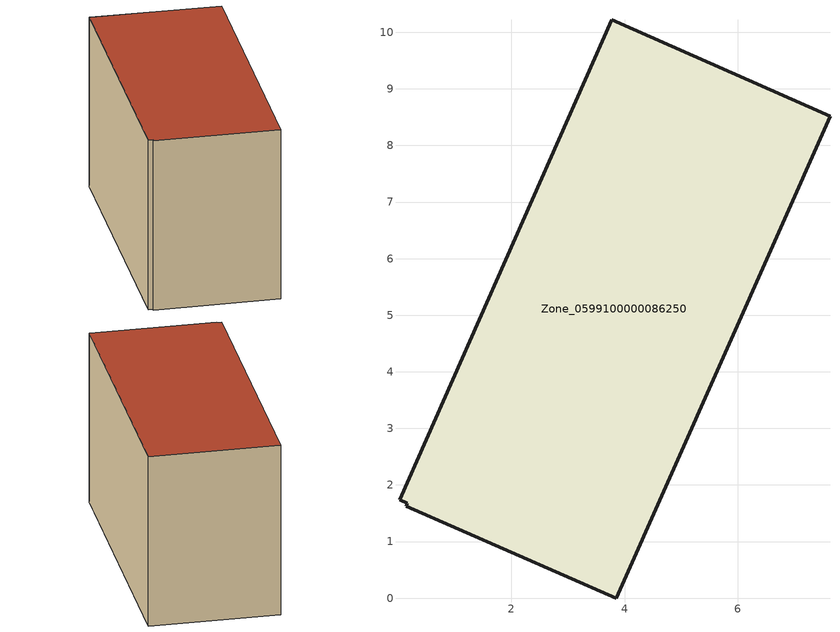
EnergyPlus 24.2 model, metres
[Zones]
Zone_0599100000086250
 floor ground (C_G): 0.16,1.68 0.02,1.74 3.77,10.22 7.63,8.52 3.85,0 0.14,1.63 z0
 wall outside (C_F): 3.85,0 7.63,8.52 3.77,10.22 0.02,1.74 0.16,1.68 0.14,1.63 3.85,0 z0:5.82
 roof outside (C_R): 0.02,1.74 0.16,1.68 0.14,1.63 3.85,0 7.63,8.52 3.77,10.22 z5.82
[BUILDING]
Pand.0599100000086250: North Axis=0; Terrain=City; Loads Convergence Tolerance Value=0.04; Temperature Convergence Tolerance Value=0.4; Solar Distribution=FullExterior; Maximum Number of Warmup Days=25; Minimum Number of Warmup Days=1
[Site:Location]
Rotterdam.The.Hague.AP_ZH_NLD Design_Conditions: Latitude=51.96; Longitude=4.45; Time Zone=1; Elevation=-4.5
[SITE:GROUNDTEMPERATURE:BUILDINGSURFACE]
18, 18, 18, 18, 18, 18, 18, 18, 18, 18, 18, 18
[MATERIAL] Thermal Absorptance=0.9; Solar Absorptance=0.7; Visible Absorptance=0.7
Name | Roughness | Thickness | Conductivity | Density | Specific Heat
G.TI.1946-1964 | MediumSmooth | 0.15 | 1 | 540 | 1210
F.TI.1946-1964 | Rough | 0.3 | 0.857143 | 1920 | 840
R.TI.1946-1964 | MediumRough | 0.2 | 0.277778 | 1500 | 1000
[CONSTRUCTION]
C_G: G.TI.1946-1964
C_F: F.TI.1946-1964
C_R: R.TI.1946-1964
[ZONE]
Zone_0599100000086250: Type=1; Multiplier=1; Ceiling Height=Autocalculate; Volume=Autocalculate; Floor Area=autocalculate; Part of Total Floor Area=Yes
[ZONEINFILTRATION:DESIGNFLOWRATE]
Infil_Zone_0599100000086250: Zone or ZoneList or Space or SpaceList=Zone_0599100000086250; Schedule=AlwaysOn; Design Flow Rate Calculation Method=Flow/Area; Flow Rate per Floor Area=0.003; Constant Term Coefficient=1; Temperature Term Coefficient=0; Velocity Term Coefficient=0; Velocity Squared Term Coefficient=0
[HVACTEMPLATE:ZONE:IDEALLOADSAIRSYSTEM]
Zone_0599100000086250: Maximum Heating Supply Air Temperature=50; Minimum Cooling Supply Air Temperature=13; Maximum Heating Supply Air Humidity Ratio=0.0156; Minimum Cooling Supply Air Humidity Ratio=0.0077; Heating Limit=NoLimit; Cooling Limit=NoLimit; Dehumidification Control Type=ConstantSensibleHeatRatio; Cooling Sensible Heat Ratio=0.7; Dehumidification Setpoint=60; Humidification Control Type=None; Humidification Setpoint=30; Outdoor Air Method=None; Outdoor Air Flow Rate per Person=0.00944; Outdoor Air Flow Rate per Zone Floor Area=0; Outdoor Air Flow Rate per Zone=0; Demand Controlled Ventilation Type=None; Outdoor Air Economizer Type=NoEconomizer; Heat Recovery Type=None; Sensible Heat Recovery Effectiveness=0.7; Latent Heat Recovery Effectiveness=0.65
[ZONECONTROL:THERMOSTAT]
ThermostatControl_Zone_0599100000086250: Zone or ZoneList=Zone_0599100000086250; Control Type Schedule=DualSetpointControlType; Control 1=Thermostat_Zone_0599100000086250; Temperature Difference Between Cutout And Setpoint=0
[THERMOSTATSETPOINT:DUALSETPOINT]
Thermostat_Zone_0599100000086250: Heating Setpoint Temperature Schedule=HeatingSetpoint_Zone_0599100000086250; Cooling Setpoint Temperature Schedule=CoolingSetpoint_Zone_0599100000086250
[SCHEDULE:COMPACT]
HeatingSetpoint_Zone_0599100000086250: Through: 12/31, For: AllDays, Until: 24:00, 21
CoolingSetpoint_Zone_0599100000086250: Through: 12/31, For: AllDays, Until: 24:00, 24
DualSetpointControlType: Through: 12/31, For: AllDays, Until: 24:00, 4
AlwaysOn: Through: 12/31, For: AllDays, Until: 24:00, 1
